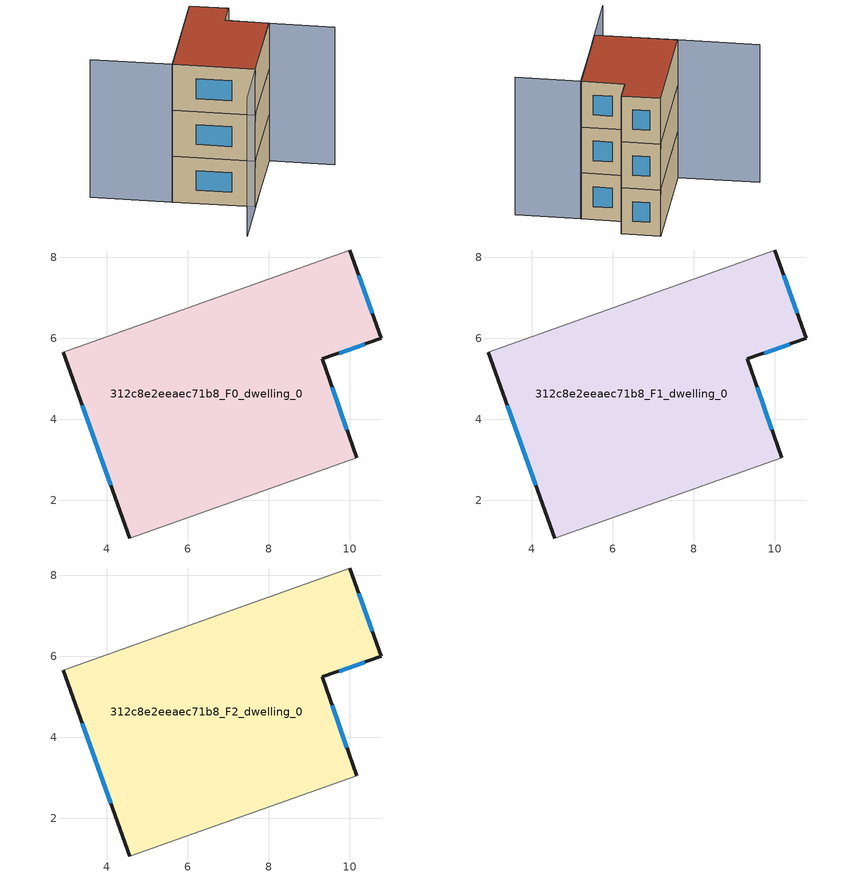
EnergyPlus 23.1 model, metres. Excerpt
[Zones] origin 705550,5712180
312c8e2eeaec71b8_F0_dwelling_0
 floor ground (EU_floor_Construction): 10,8.18 10.79,5.99 9.33,5.49 10.18,3.04 4.57,1.06 2.92,5.65 z0
 wall outside (EU_wall_Construction): 2.92,5.65 4.57,1.06 / 10.18,3.04 9.33,5.49 10.79,5.99 10,8.18 z0:3
 wall adiabatic (EU_wall_Construction): 4.57,1.06 10.18,3.04 / 10,8.18 2.92,5.65 z0:3
 window (EU_Window_Construction): 3.39,4.34 4.1,2.37 / 10.56,6.62 10.23,7.55 / 9.74,5.63 10.37,5.85 / 9.93,3.74 9.57,4.79 z0.85:2.15
312c8e2eeaec71b8_F1_dwelling_0
 floor to 312c8e2eeaec71b8_F0_dwelling_0 (EU_floor_Construction): 10,8.18 10.79,5.99 9.33,5.49 10.18,3.04 4.57,1.06 2.92,5.65 z3
 wall outside (EU_wall_Construction): 2.92,5.65 4.57,1.06 / 10.18,3.04 9.33,5.49 10.79,5.99 10,8.18 z3:6
 wall adiabatic (EU_wall_Construction): 4.57,1.06 10.18,3.04 / 10,8.18 2.92,5.65 z3:6
 window (EU_Window_Construction): 3.39,4.34 4.1,2.37 / 10.56,6.62 10.23,7.55 / 9.74,5.63 10.37,5.85 / 9.93,3.74 9.57,4.79 z3.85:5.15
312c8e2eeaec71b8_F2_dwelling_0
 floor to 312c8e2eeaec71b8_F1_dwelling_0 (EU_floor_Construction): 10,8.18 10.79,5.99 9.33,5.49 10.18,3.04 4.57,1.06 2.92,5.65 z6
 wall outside (EU_wall_Construction): 2.92,5.65 4.57,1.06 / 10.18,3.04 9.33,5.49 10.79,5.99 10,8.18 z6:9
 wall adiabatic (EU_wall_Construction): 4.57,1.06 10.18,3.04 / 10,8.18 2.92,5.65 z6:9
 window (EU_Window_Construction): 3.39,4.34 4.1,2.37 / 10.56,6.62 10.23,7.55 / 9.74,5.63 10.37,5.85 / 9.93,3.74 9.57,4.79 z6.85:8.15
 roof outside (EU_roof_Construction): 10.18,3.04 9.33,5.49 10.79,5.99 10,8.18 2.92,5.65 4.57,1.06 z9
shading: 1.05,-0.19 10.17,3.06 / 10.17,3.06 11.47,-0.57 / 10,8.18 2.92,5.65 / 2.92,5.65 1.3,10.17 z0:9
[Building]
EU S2 Campaign: North Axis=0; Terrain=City; Solar Distribution=FullExterior
[Site:Location]
London: Latitude=51.5; Longitude=-0.5; Time Zone=0; Elevation=25
[SizingPeriod:WeatherFileDays]
AnnualSizingPeriod: Begin Month=1; Begin Day of Month=1; End Month=12; End Day of Month=31; Day of Week for Start Day=Monday; Use Weather File Daylight Saving Period=No; Use Weather File Rain and Snow Indicators=No
[MATERIAL]
EU_InternalMass_Material: Roughness=MediumRough; Thickness=0.1; Conductivity=1; Density=1800; Specific Heat=900; Thermal Absorptance=0.9; Solar Absorptance=0.7; Visible Absorptance=0.7
[MATERIAL:NOMASS] Roughness=MediumRough; Thermal Absorptance=0.9; Solar Absorptance=0.7; Visible Absorptance=0.7
Name | Thermal Resistance
EU_wall_NoMass | 0.71061
EU_roof_NoMass | 2.41608
EU_floor_NoMass | 1.75078
[WINDOWMATERIAL:SIMPLEGLAZINGSYSTEM]
EU_Window_SimpleGlazing: UFactor=2.64892; Solar Heat Gain Coefficient=0.76; Visible Transmittance=0.76
[CONSTRUCTION]
EU_wall_Construction: EU_wall_NoMass
EU_roof_Construction: EU_roof_NoMass
EU_floor_Construction: EU_floor_NoMass
EU_Window_Construction: EU_Window_SimpleGlazing
EU_InternalMass_Construction: EU_InternalMass_Material
[ZONE] Type=1; Multiplier=1; Ceiling Height=autocalculate; Volume=98.1643; Floor Area=autocalculate; Part of Total Floor Area=Yes
312c8e2eeaec71b8_F0_dwelling_0; 312c8e2eeaec71b8_F1_dwelling_0; 312c8e2eeaec71b8_F2_dwelling_0
[INTERNALMASS] Construction=EU_InternalMass_Construction; Surface Area=32.7216
Name | Zone or ZoneList
312c8e2eeaec71b8_F0_dwelling_0_EU_InternalMass | 312c8e2eeaec71b8_F0_dwelling_0
312c8e2eeaec71b8_F1_dwelling_0_EU_InternalMass | 312c8e2eeaec71b8_F1_dwelling_0
312c8e2eeaec71b8_F2_dwelling_0_EU_InternalMass | 312c8e2eeaec71b8_F2_dwelling_0
[OTHEREQUIPMENT] Fuel Type=Electricity; Design Level Calculation Method=Watts/Area; Power per Zone Floor Area=1; Fraction Latent=0; Fraction Radiant=0; Fraction Lost=0; Carbon Dioxide Generation Rate=0; EndUse Subcategory=EU_Step8_InternalGains
Name | Zone or ZoneList or Space or SpaceList | Schedule
EU_Step8_InternalGain_312c8e2eeaec71b8_F0_dwelling_0_f000 | 312c8e2eeaec71b8_F0_dwelling_0 | EU_Step8_GainSchedule_312c8e2eeaec71b8_F0_dwelling_0_f000
EU_Step8_InternalGain_312c8e2eeaec71b8_F1_dwelling_0_f000 | 312c8e2eeaec71b8_F1_dwelling_0 | EU_Step8_GainSchedule_312c8e2eeaec71b8_F1_dwelling_0_f000
EU_Step8_InternalGain_312c8e2eeaec71b8_F2_dwelling_0_f000 | 312c8e2eeaec71b8_F2_dwelling_0 | EU_Step8_GainSchedule_312c8e2eeaec71b8_F2_dwelling_0_f000
[ZONEVENTILATION:DESIGNFLOWRATE] Schedule=EU_AlwaysOn; Design Flow Rate Calculation Method=AirChanges/Hour; Air Changes per Hour=0.496673; Ventilation Type=Natural; Fan Pressure Rise=0; Fan Total Efficiency=1; Constant Term Coefficient=1; Temperature Term Coefficient=0; Velocity Term Coefficient=0; Velocity Squared Term Coefficient=0; Minimum Indoor Temperature=-100; Maximum Indoor Temperature=100; Delta Temperature=-100; Minimum Outdoor Temperature=-100; Maximum Outdoor Temperature=100; Maximum Wind Speed=40
Name | Zone or ZoneList or Space or SpaceList
EU_ConstantAir_312c8e2eeaec71b8_F0_dwelling_0 | 312c8e2eeaec71b8_F0_dwelling_0
EU_ConstantAir_312c8e2eeaec71b8_F1_dwelling_0 | 312c8e2eeaec71b8_F1_dwelling_0
EU_ConstantAir_312c8e2eeaec71b8_F2_dwelling_0 | 312c8e2eeaec71b8_F2_dwelling_0
[HVACTEMPLATE:THERMOSTAT] Constant Heating Setpoint=20; Constant Cooling Setpoint=50
EU_HeatOnly_312c8e2eeaec71b8_F0_dwelling_0; EU_HeatOnly_312c8e2eeaec71b8_F1_dwelling_0; EU_HeatOnly_312c8e2eeaec71b8_F2_dwelling_0
[HVACTEMPLATE:ZONE:IDEALLOADSAIRSYSTEM] System Availability Schedule=EU_AlwaysOn; Maximum Heating Supply Air Temperature=50; Minimum Cooling Supply Air Temperature=13; Maximum Heating Supply Air Humidity Ratio=0.0156; Minimum Cooling Supply Air Humidity Ratio=0.0077; Heating Limit=NoLimit; Cooling Limit=NoLimit; Heating Availability Schedule=EU_AlwaysOn; Cooling Availability Schedule=EU_CoolingOff; Dehumidification Control Type=ConstantSensibleHeatRatio; Cooling Sensible Heat Ratio=0.7; Dehumidification Setpoint=60; Humidification Control Type=None; Humidification Setpoint=30; Outdoor Air Method=None; Outdoor Air Flow Rate per Person=0.00944; Outdoor Air Flow Rate per Zone Floor Area=0; Outdoor Air Flow Rate per Zone=0; Demand Controlled Ventilation Type=None; Outdoor Air Economizer Type=NoEconomizer; Heat Recovery Type=None; Sensible Heat Recovery Effectiveness=0.7; Latent Heat Recovery Effectiveness=0.65
Name | Template Thermostat
312c8e2eeaec71b8_F0_dwelling_0 | EU_HeatOnly_312c8e2eeaec71b8_F0_dwelling_0
312c8e2eeaec71b8_F1_dwelling_0 | EU_HeatOnly_312c8e2eeaec71b8_F1_dwelling_0
312c8e2eeaec71b8_F2_dwelling_0 | EU_HeatOnly_312c8e2eeaec71b8_F2_dwelling_0
[SIZING:ZONE] Zone Cooling Design Supply Air Temperature Input Method=SupplyAirTemperature; Zone Cooling Design Supply Air Temperature=13; Zone Heating Design Supply Air Temperature Input Method=SupplyAirTemperature; Zone Heating Design Supply Air Temperature=50; Zone Cooling Design Supply Air Humidity Ratio=0.008; Zone Heating Design Supply Air Humidity Ratio=0.008; Cooling Design Air Flow Method=DesignDay; Cooling Design Air Flow Rate=0; Cooling Minimum Air Flow per Zone Floor Area=0.000762; Cooling Minimum Air Flow=0; Cooling Minimum Air Flow Fraction=0.2; Heating Design Air Flow Method=DesignDay; Heating Design Air Flow Rate=0; Heating Maximum Air Flow per Zone Floor Area=0.002032; Heating Maximum Air Flow=0.141576; Heating Maximum Air Flow Fraction=0.3; Account for Dedicated Outdoor Air System=No; Dedicated Outdoor Air System Control Strategy=NeutralSupplyAir; Dedicated Outdoor Air Low Setpoint Temperature for Design=autosize; Dedicated Outdoor Air High Setpoint Temperature for Design=autosize; Zone Load Sizing Method=Sensible Load Only No Latent Load; Zone Latent Cooling Design Supply Air Humidity Ratio Input Method=HumidityRatioDifference; Zone Cooling Design Supply Air Humidity Ratio Difference=0.005; Zone Latent Heating Design Supply Air Humidity Ratio Input Method=HumidityRatioDifference; Zone Humidification Design Supply Air Humidity Ratio Difference=0.005
312c8e2eeaec71b8_F0_dwelling_0; 312c8e2eeaec71b8_F1_dwelling_0; 312c8e2eeaec71b8_F2_dwelling_0
[SCHEDULE:CONSTANT]
Name | Hourly Value
EU_AlwaysOn | 1
EU_CoolingOff | 0
[SCHEDULE:FILE] Column Number=1; Rows to Skip at Top=0; Number of Hours of Data=8760; Column Separator=Comma; Interpolate to Timestep=No; Minutes per Item=60; Adjust Schedule for Daylight Savings=Yes
Name | File
EU_Step8_GainSchedule_312c8e2eeaec71b8_F0_dwelling_0_f000 | ../../schedules/312c8e2eeaec71b8/312c8e2eeaec71b8_F0_dwelling_0_f000_gain.csv
EU_Step8_GainSchedule_312c8e2eeaec71b8_F1_dwelling_0_f000 | ../../schedules/312c8e2eeaec71b8/312c8e2eeaec71b8_F1_dwelling_0_f000_gain.csv
EU_Step8_GainSchedule_312c8e2eeaec71b8_F2_dwelling_0_f000 | ../../schedules/312c8e2eeaec71b8/312c8e2eeaec71b8_F2_dwelling_0_f000_gain.csv
